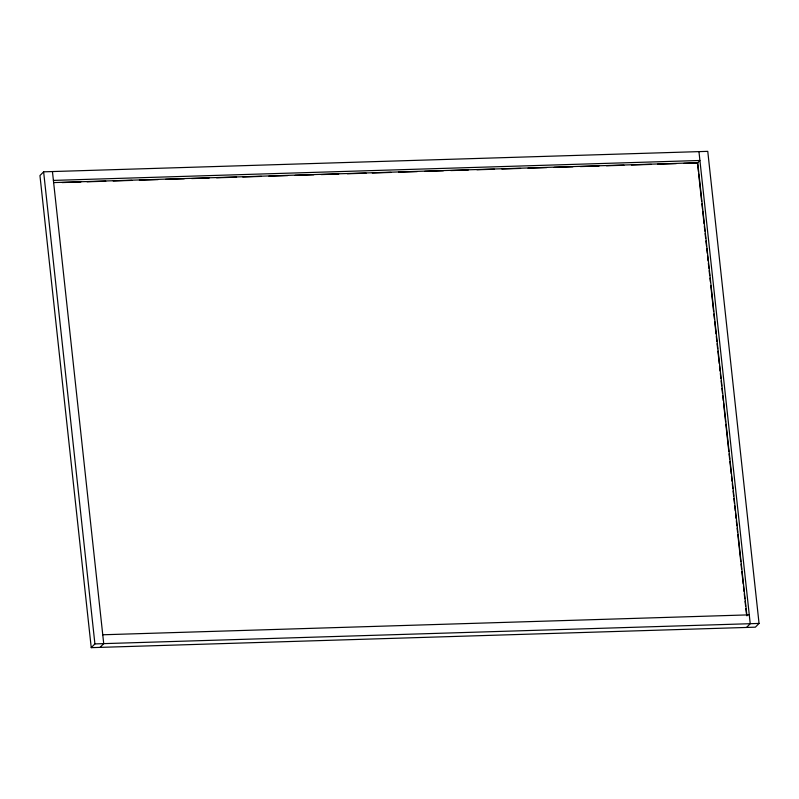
<?xml version="1.0" encoding="UTF-8"?>
<svg xmlns="http://www.w3.org/2000/svg" width="799" height="799" viewBox="0 0 799 799"><rect width="100%" height="100%" fill="white"/><g stroke="black" fill="none" stroke-linecap="round" stroke-linejoin="round"><path stroke-width="1.2" d="M43.625 171.825L39.95 175.57L91.236 647.649L755.375 627.175L759.05 623.43L707.764 151.351L43.625 171.825L94.911 643.904L91.236 647.649M100.045 647.37L103.72 643.634L52.444 171.555M696.968 163.475L699.914 160.479L53.403 180.404M746.556 627.445L750.231 623.699L698.955 151.63M53.693 182.581L697.707 162.726L746.935 615.859M62.162 182.562L80.849 181.982M87.081 181.792L105.768 181.213M113.238 180.983L131.925 180.404M139.396 180.175L158.082 179.605M165.553 179.375L184.239 178.796M191.71 178.567L209.158 178.027M216.629 177.797L236.564 177.178M242.786 176.988L261.473 176.409M268.943 176.18L287.63 175.61M295.111 175.381L313.787 174.801M321.268 174.572L338.706 174.032M347.425 173.763L366.112 173.183M372.334 172.993L391.021 172.424M398.501 172.194L417.188 171.615M424.659 171.386L443.345 170.806M450.816 170.577L468.254 170.037M476.973 169.768L494.411 169.228M501.892 168.998L520.578 168.429M528.049 168.199L546.736 167.62M554.206 167.391L572.893 166.811M580.364 166.582L599.05 166.002M606.531 165.773L623.969 165.243M631.44 165.003L651.375 164.394M657.597 164.204L676.284 163.625M683.764 163.395L697.457 162.976L698.406 171.635M102.761 634.776L749.272 614.85M94.911 643.904L759.05 623.43M698.676 174.112L701.632 201.358M701.902 203.825L702.441 208.779M702.711 211.256L704.049 223.64M704.319 226.117L704.858 231.071M705.127 233.548L705.667 238.492M705.936 240.968L706.476 245.922M706.745 248.399L707.285 253.353M707.544 255.83L708.084 260.784M708.353 263.261L708.893 268.204M709.162 270.681L709.702 275.635M709.971 278.112L710.371 281.827M710.78 285.543L713.597 311.54M713.867 314.017L714.406 318.971M714.676 321.448L716.024 333.822M716.294 336.299L716.833 341.253M717.102 343.73L717.632 348.684M717.901 351.161L719.25 363.545M719.519 366.012L720.059 370.966M720.328 373.443L720.868 378.396M721.137 380.873L721.667 385.827M721.936 388.304L722.476 393.258M722.745 395.735L723.285 400.679M723.554 403.155L725.572 421.732M725.842 424.209L728.798 451.445M729.068 453.922L729.607 458.876M729.877 461.343L731.225 473.727M731.494 476.204L732.024 481.158M732.293 483.635L732.833 488.589M733.102 491.065L733.642 496.009M733.911 498.486L734.451 503.44M734.72 505.917L735.26 510.871M735.529 513.348L736.059 518.301M736.328 520.778L736.868 525.722M737.137 528.199L737.547 531.914M737.807 534.391L740.773 561.627M741.043 564.104L741.582 569.058M741.842 571.535L743.19 583.919M743.46 586.396L743.999 591.34M744.269 593.817L744.808 598.771M745.077 601.248L745.607 606.201M745.876 608.678L746.416 613.632"/></g></svg>
